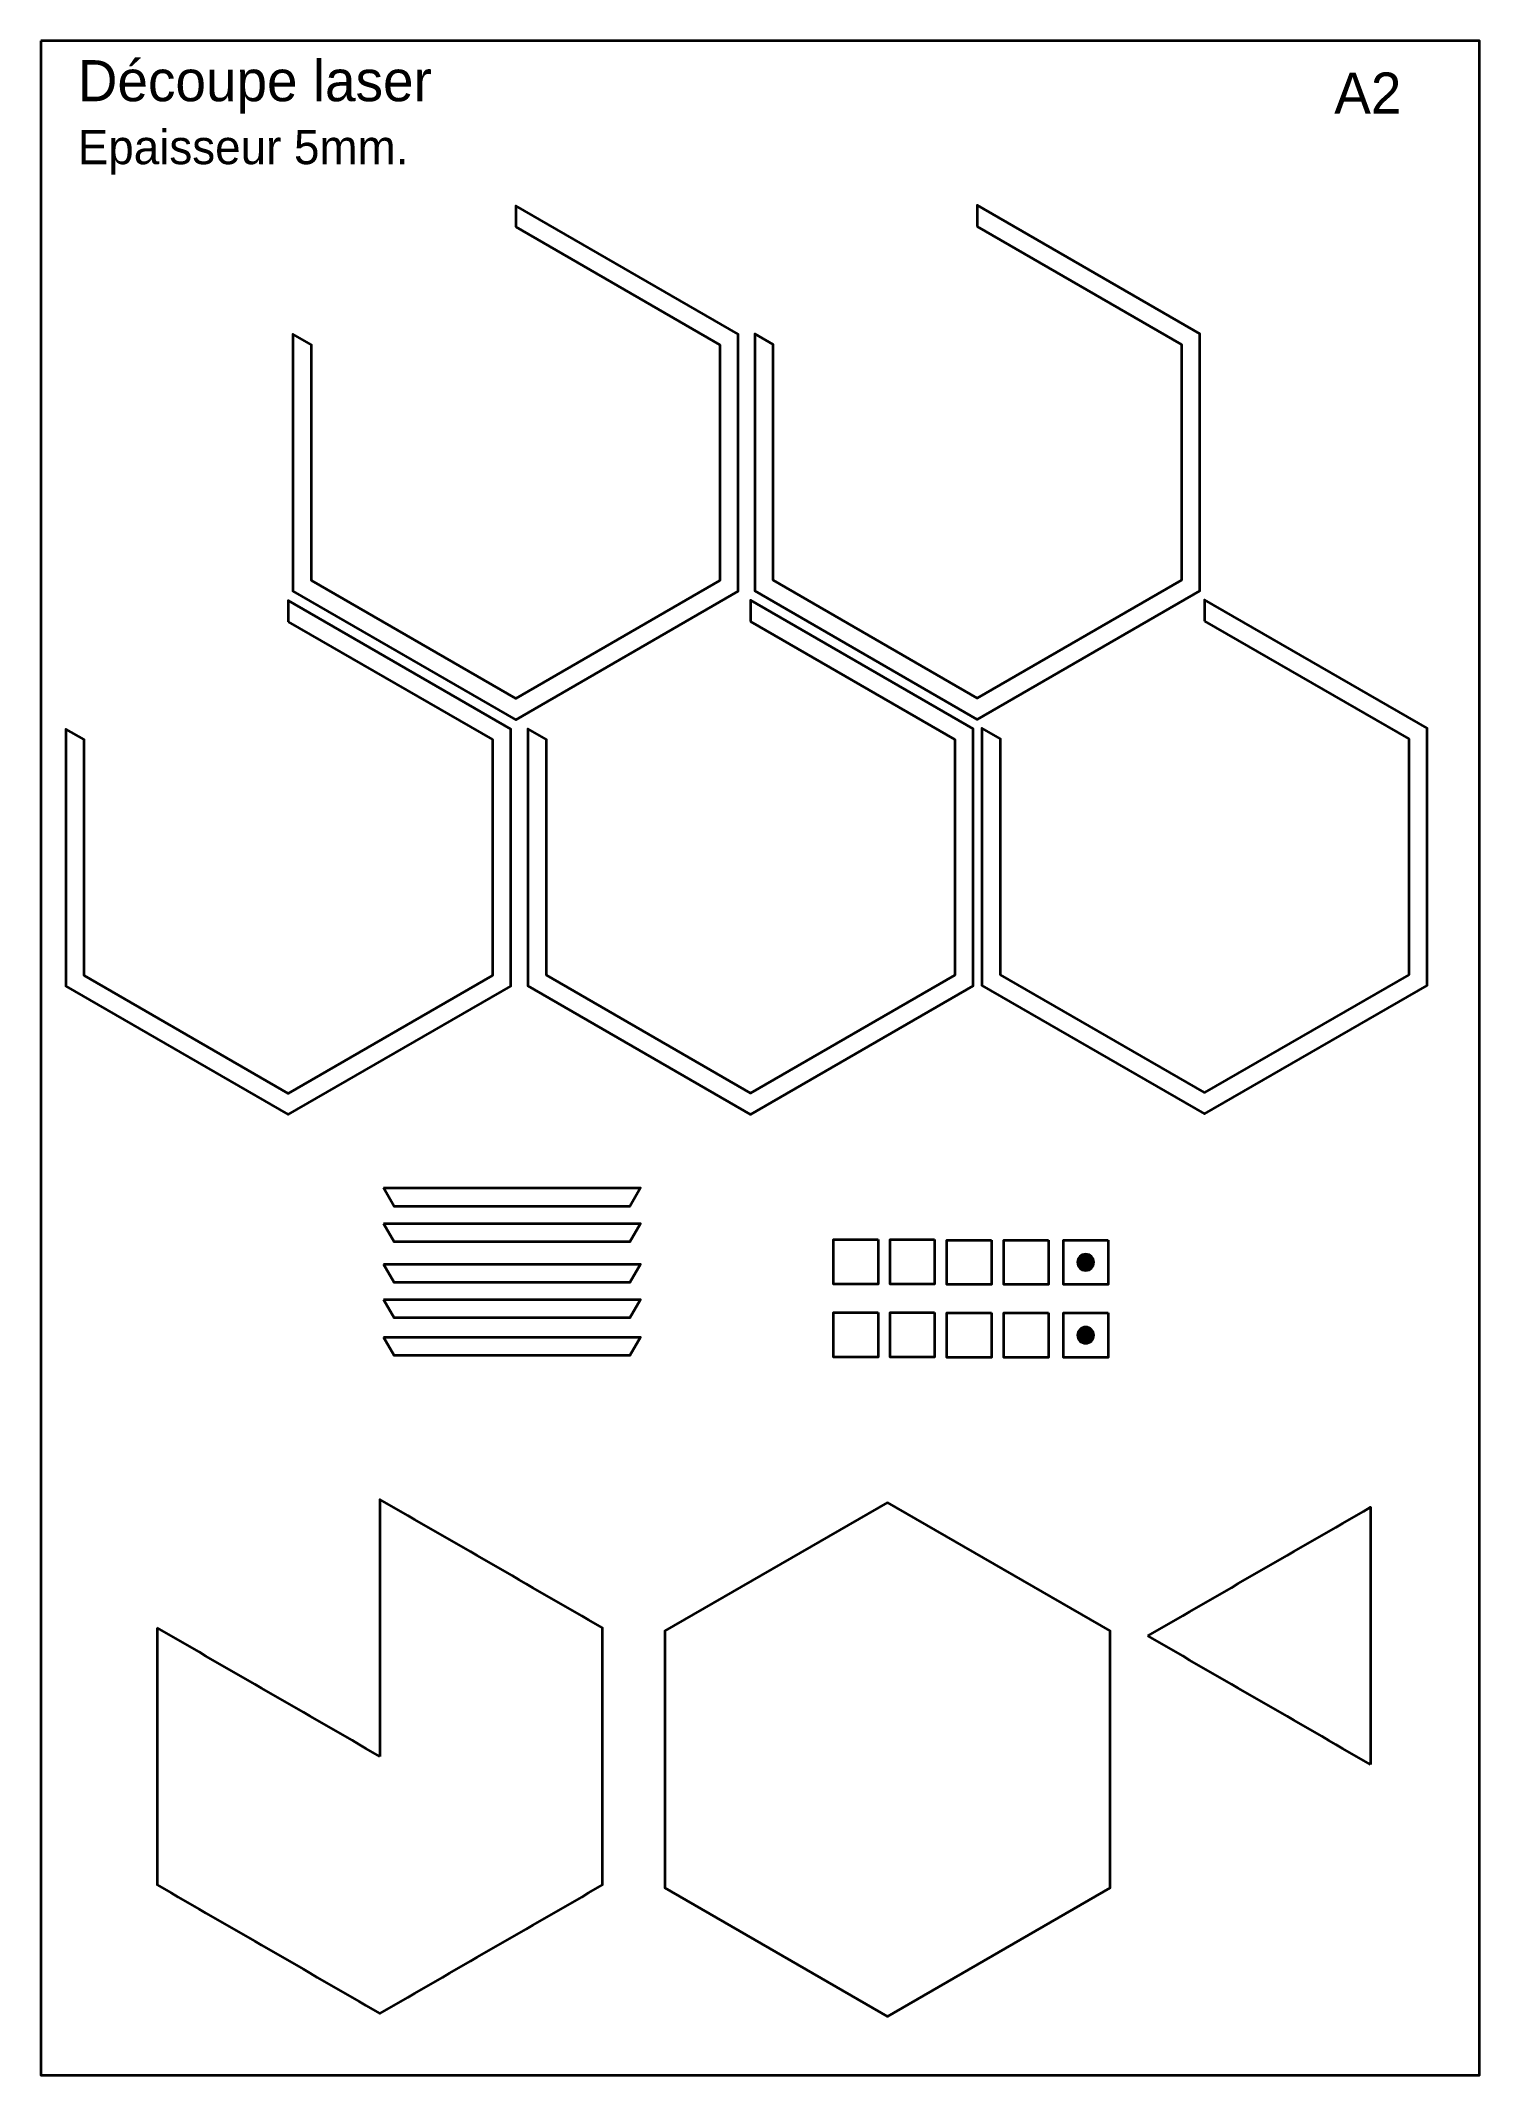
# Model space of a CAD drawing. Header units: inches. Extents: x -1511 to -320, y 1224 to 2907.
import ezdxf

# ---------------------------------------------------------------- set-up
doc = ezdxf.new("R2010")
doc.units = ezdxf.units.IN
doc.header["$MEASUREMENT"] = 0
doc.layers.add('Default', color=7, linetype='Continuous')

msp = doc.modelspace()

# ---------------------------------------------------------------- hatches: boundary and pattern name
at = {"layer": 'Default', "true_color": 0xff0000}
h = msp.add_hatch(color=1, dxfattribs=at)
h.dxf.hatch_style = 2
edge = h.paths.add_edge_path()
edge.add_spline(control_points=[(-645.9, 1903.7), (-641.9, 1903.7), (-638.7, 1900.4), (-638.7, 1896.5), (-638.7, 1892.5), (-641.9, 1889.2), (-645.9, 1889.2), (-649.9, 1889.2), (-653.1, 1892.5), (-653.1, 1896.5), (-653.1, 1900.4), (-649.9, 1903.7), (-645.9, 1903.7)], knot_values=[0, 0, 0, 0, 1, 1, 1, 2, 2, 2, 3, 3, 3, 4, 4, 4, 4], degree=3, periodic=0)
h = msp.add_hatch(color=1, dxfattribs=at)
h.dxf.hatch_style = 2
edge = h.paths.add_edge_path()
edge.add_spline(control_points=[(-645.9, 1843.4), (-641.9, 1843.4), (-638.7, 1840.1), (-638.7, 1836.1), (-638.7, 1832.1), (-641.9, 1828.9), (-645.9, 1828.9), (-649.9, 1828.9), (-653.1, 1832.1), (-653.1, 1836.1), (-653.1, 1840.1), (-649.9, 1843.4), (-645.9, 1843.4)], knot_values=[0, 0, 0, 0, 1, 1, 1, 2, 2, 2, 3, 3, 3, 4, 4, 4, 4], degree=3, periodic=0)

# ---------------------------------------------------------------- linework, layer by layer
at = {"layer": 'Default', "color": 7, "lineweight": 35, "true_color": 0xffffff}
for points in [[(-1510.7, 2907.4), (-1510.7, 1223.7), (-320.1, 1223.7), (-320.1, 2907.4), (-1510.7, 2907.4)], [(-1117.6, 2753.3), (-948.6, 2655.7), (-948.6, 2460.6), (-1117.6, 2363), (-1286.6, 2460.6), (-1286.6, 2655.7), (-1301.9, 2664.5), (-1301.9, 2451.8), (-1117.6, 2345.4), (-933.4, 2451.8), (-933.4, 2664.5), (-1117.6, 2770.9), (-1117.6, 2753.3)], [(-735.6, 2753.6), (-566.6, 2656), (-566.6, 2460.9), (-735.6, 2363.3), (-904.6, 2460.9), (-904.6, 2656), (-919.8, 2664.8), (-919.8, 2452.1), (-735.6, 2345.7), (-551.3, 2452.1), (-551.3, 2664.8), (-735.6, 2771.2), (-735.6, 2753.6)], [(-1305.8, 2426.6), (-1136.8, 2329), (-1136.8, 2133.9), (-1305.8, 2036.3), (-1474.8, 2133.9), (-1474.8, 2329), (-1490, 2337.8), (-1490, 2125.1), (-1305.8, 2018.7), (-1121.5, 2125.1), (-1121.5, 2337.8), (-1305.8, 2444.2), (-1305.8, 2426.6)], [(-923.3, 2426.8), (-754.3, 2329.2), (-754.3, 2134.1), (-923.3, 2036.5), (-1092.2, 2134.1), (-1092.2, 2329.2), (-1107.5, 2338), (-1107.5, 2125.3), (-923.3, 2018.9), (-739, 2125.3), (-739, 2338), (-923.3, 2444.4), (-923.3, 2426.8)], [(-547.5, 2427.1), (-378.5, 2329.6), (-378.5, 2134.4), (-547.5, 2036.9), (-716.5, 2134.4), (-716.5, 2329.6), (-731.7, 2338.4), (-731.7, 2125.6), (-547.5, 2019.3), (-363.2, 2125.6), (-363.2, 2338.4), (-547.5, 2444.8), (-547.5, 2427.1)], [(-1227.1, 1958), (-1014.3, 1958), (-1023.2, 1942.7), (-1218.3, 1942.7), (-1227.1, 1958)], [(-1227.1, 1928.7), (-1014.3, 1928.7), (-1023.2, 1913.4), (-1218.3, 1913.4), (-1227.1, 1928.7)], [(-817.6, 1915.3), (-817.6, 1878.4), (-854.5, 1878.4), (-854.5, 1915.3), (-817.6, 1915.3)], [(-770.9, 1915.3), (-770.9, 1878.4), (-807.8, 1878.4), (-807.8, 1915.3), (-770.9, 1915.3)], [(-723.8, 1914.9), (-723.8, 1878), (-760.7, 1878), (-760.7, 1914.9), (-723.8, 1914.9)], [(-676.7, 1914.9), (-676.7, 1878), (-713.6, 1878), (-713.6, 1914.9), (-676.7, 1914.9)], [(-627.4, 1914.9), (-627.4, 1878), (-664.3, 1878), (-664.3, 1914.9), (-627.4, 1914.9)], [(-1227.1, 1895), (-1014.3, 1895), (-1023.2, 1879.7), (-1218.3, 1879.7), (-1227.1, 1895)], [(-1227.1, 1865.7), (-1014.3, 1865.7), (-1023.2, 1850.4), (-1218.3, 1850.4), (-1227.1, 1865.7)], [(-817.6, 1855), (-817.6, 1818.1), (-854.5, 1818.1), (-854.5, 1855), (-817.6, 1855)], [(-770.9, 1855), (-770.9, 1818.1), (-807.8, 1818.1), (-807.8, 1855), (-770.9, 1855)], [(-723.8, 1854.6), (-723.8, 1817.7), (-760.7, 1817.7), (-760.7, 1854.6), (-723.8, 1854.6)], [(-676.7, 1854.6), (-676.7, 1817.7), (-713.6, 1817.7), (-713.6, 1854.6), (-676.7, 1854.6)], [(-627.4, 1854.6), (-627.4, 1817.7), (-664.3, 1817.7), (-664.3, 1854.6), (-627.4, 1854.6)], [(-1227.1, 1834.6), (-1014.3, 1834.6), (-1023.2, 1819.4), (-1218.3, 1819.4), (-1227.1, 1834.6)], [(-809.8, 1697.8), (-994.1, 1591.4), (-994.1, 1378.7), (-809.8, 1272.3), (-625.6, 1378.7), (-625.6, 1591.4), (-809.8, 1697.8)]]:
    msp.add_lwpolyline(points, dxfattribs=at)
at = {"layer": 'Default', "lineweight": 0}
for points in [[(-645.9, 1903.7), (-641.9, 1903.7), (-638.7, 1900.4), (-638.7, 1896.5), (-638.7, 1892.5), (-641.9, 1889.2), (-645.9, 1889.2), (-649.9, 1889.2), (-653.1, 1892.5), (-653.1, 1896.5), (-653.1, 1900.4), (-649.9, 1903.7), (-645.9, 1903.7)], [(-645.9, 1843.4), (-641.9, 1843.4), (-638.7, 1840.1), (-638.7, 1836.1), (-638.7, 1832.1), (-641.9, 1828.9), (-645.9, 1828.9), (-649.9, 1828.9), (-653.1, 1832.1), (-653.1, 1836.1), (-653.1, 1840.1), (-649.9, 1843.4), (-645.9, 1843.4)]]:
    msp.add_open_spline(points, degree=3, knots=[0, 0, 0, 0, 1, 1, 1, 2, 2, 2, 3, 3, 3, 4, 4, 4, 4], dxfattribs=at)
at = {"layer": 'Default', "color": 7, "lineweight": 35, "true_color": 0xffffff}
for points, knots in [([(-1414.2, 1593.9), (-1414.2, 1523), (-1414.2, 1452.1), (-1414.2, 1381.2), (-1352.8, 1345.7), (-1291.4, 1310.3), (-1230, 1274.8), (-1168.6, 1310.3), (-1107.1, 1345.7), (-1045.7, 1381.2), (-1045.7, 1452.1), (-1045.7, 1523), (-1045.7, 1593.9), (-1107.1, 1629.4), (-1168.6, 1664.9), (-1230, 1700.3), (-1230, 1637.2), (-1230, 1553.1), (-1230, 1487.6)], [0, 0, 0, 0, 1, 1, 1, 2, 2, 2, 3, 3, 3, 4, 4, 4, 5, 5, 5, 6, 6, 6, 6]), ([(-594.4, 1587.3), (-533, 1622.8), (-471.6, 1658.2), (-410.2, 1693.7), (-410.2, 1630.5), (-410.2, 1546.4), (-410.2, 1480.9)], [0, 0, 0, 0, 1, 1, 1, 2, 2, 2, 2])]:
    msp.add_open_spline(points, degree=3, knots=knots, dxfattribs=at)
for points in [[(-1230, 1487.6), (-1291.4, 1523), (-1352.8, 1558.5), (-1414.2, 1593.9)], [(-410.2, 1480.9), (-471.6, 1516.4), (-533, 1551.8), (-594.4, 1587.3)]]:
    msp.add_open_spline(points, degree=3, dxfattribs=at)

# ---------------------------------------------------------------- texts
at = {"layer": 'Default', "color": 7, "true_color": 0xffffff, "attachment_point": 7}
for s, insert, char_height in [('\\fFutura PRO Book|b0|i0|c0|p34;\\W1;Découpe laser', (-1480, 2847.1), 33.984), ('\\fFutura PRO Book|b0|i0|c0|p34;\\W1;A2', (-440.2, 2847.1), 33.984), ('\\fFutura PRO Book|b0|i0|c0|p34;\\W1;Epaisseur 5mm.', (-1480, 2796.7), 28.32)]:
    msp.add_mtext(s, dxfattribs=dict(at, insert=insert, char_height=char_height))

doc.saveas('drawing.dxf')
